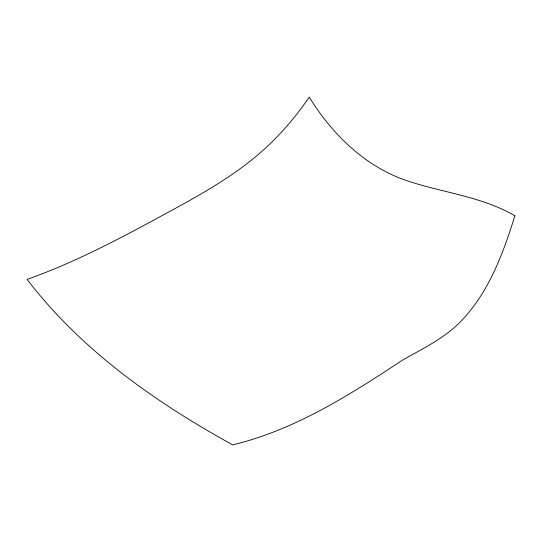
<?xml version="1.0" encoding="UTF-8"?>
<svg xmlns="http://www.w3.org/2000/svg" width="542" height="542" viewBox="0 0 542 542"><rect width="100%" height="100%" fill="white"/><g stroke="black" fill="none" stroke-linecap="round" stroke-linejoin="round"><path stroke-width="0.81" d="M514.9 215.824C503.139 253.385 488.965 292.063 461.208 320.979C444.799 338.093 423.187 348.391 402.855 359.922C349.78 394.861 295.302 429.792 232.687 444.867C155.269 402.232 81.32 350.227 27.1 279.394C72.432 263.324 115.216 241.061 157.39 218.148C200.086 194.964 244.029 171.814 277.761 136.035A187.986 108.535 -60 0 0 301.569 107.939L309.313 97.133C332.978 135.764 367.889 169.26 412.11 182.376C446.452 193.203 483.356 197.315 514.9 215.824"/></g></svg>
